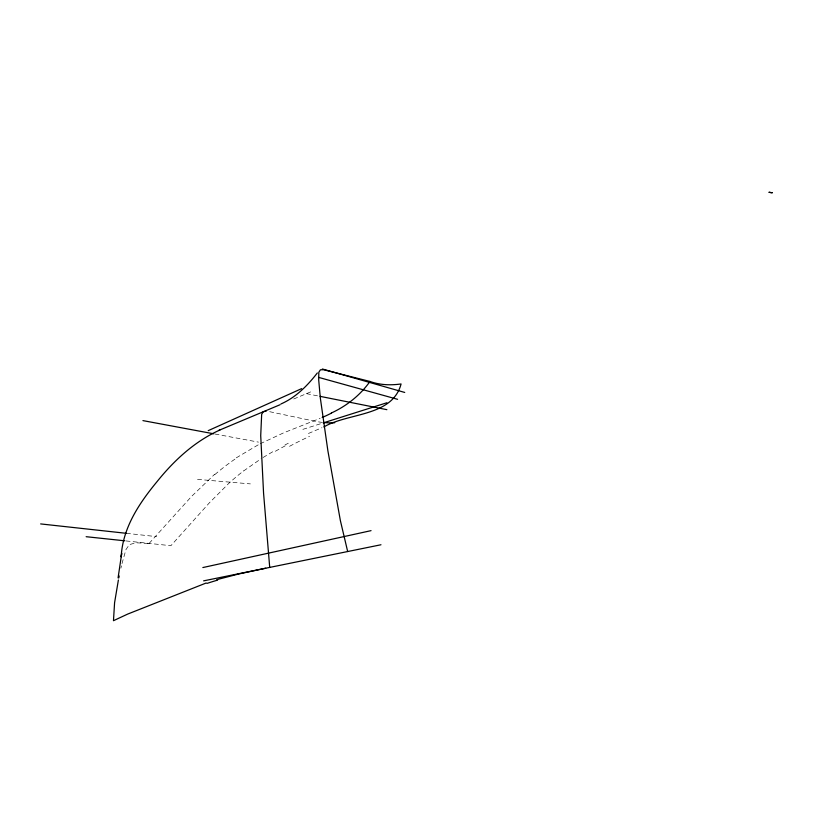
<?xml version="1.0" encoding="UTF-8"?>
<svg xmlns="http://www.w3.org/2000/svg" width="813" height="813" viewBox="0 0 813 813"><rect width="100%" height="100%" fill="white"/><g stroke="black" fill="none" stroke-linecap="round" stroke-linejoin="round"><path stroke-width="0.61" stroke-dasharray="4.07 3.05" d="M120.903 568.155L121.452 565.858M121.991 563.561L125.974 549.558L129.338 544.619L136.045 542.789L150.547 543.541M149.145 543.399L191.665 496.296L214.622 474.294M243.595 470.981L261.339 458.573M236.288 457.831L259.113 444.315M263.066 457.495L274.987 450.422M284.977 444.955L288.28 443.227M260.221 443.735L283.727 432.801L320.119 418.349M308.442 433.471L321.968 427.699M293.747 398.99L310.851 391.825M302.873 429.355L322.08 423.278M197.539 479.385L250.363 483.887M126.025 540.94L170.893 545.706L209.469 502.719L228.768 483.4A347.375 243.859 88.6 0 1 243.575 470.92M126.432 533.328L156.716 536.641M214.988 434.02L258.463 442.12M269.692 411.703L313.625 420.982A152.671 95.588 64.7 0 0 321.877 422.333M306.491 393.655L317.629 395.87M214.774 474.64A365.027 253.219 88.4 0 1 236.4 458.146M275.353 451.266A1076.31 691.833 70.9 0 1 285.322 445.778M289.54 446.307A837.39 565.655 72.8 0 1 309.54 436.368"/><path stroke-width="1.22" d="M118.078 577.88L121.716 553.379L121.178 556.803C122.651 527.84 139.236 503.186 157.122 481.53C174.195 460.31 194.815 441.225 219.917 429.996M118.393 579.974L114.582 602.738L113.474 620.705L127.671 614.089L206.258 582.972M118.789 577.952L119.206 575.96M323.859 426.927C348.543 412.526 392.364 416.815 401.083 383.96C390.718 385.433 379.895 385.077 369.986 381.46C360.159 395.27 346.663 405.972 331.298 413.034M317.324 372.964C307.446 385.677 295.912 397.405 280.932 403.98M322.161 417.435L324.316 416.439M208.199 430.656L301.664 388.624M218.565 430.504L280.058 404.732M323.279 422.892L386.907 402.75M216.776 579.669L238.636 574.008L265.699 568.216M202.844 567.555L371.053 530.645M203.616 580.858L380.972 544.761M266.105 411.236L263.249 411.673L261.664 414.386L260.719 435.626L263.564 493.156L269.713 567.403M86.148 536.702L124.775 540.808M369.986 381.46L323.686 369.752L320.434 369.783L318.818 372.293L318.706 380.017L320.332 398.055L327.893 450.849L340.383 520.625L347.669 551.529M40.65 523.918L126.432 533.328M769.088 192.295L772.35 192.762A45.396 18.892 -29.3 0 1 769.118 192.264M142.925 420.606L213.738 433.796M320.098 396.358L386.897 409.671M318.747 377.415L397.598 399.315M322.355 368.98L404.722 392.445M207.051 583.388A369.458 150.629 11.9 0 1 217.599 580.126M334.743 422.73A152.671 95.588 64.7 0 1 323.208 422.486M331.338 413.187A384.498 284.001 87.4 0 1 324.346 416.561"/></g></svg>
